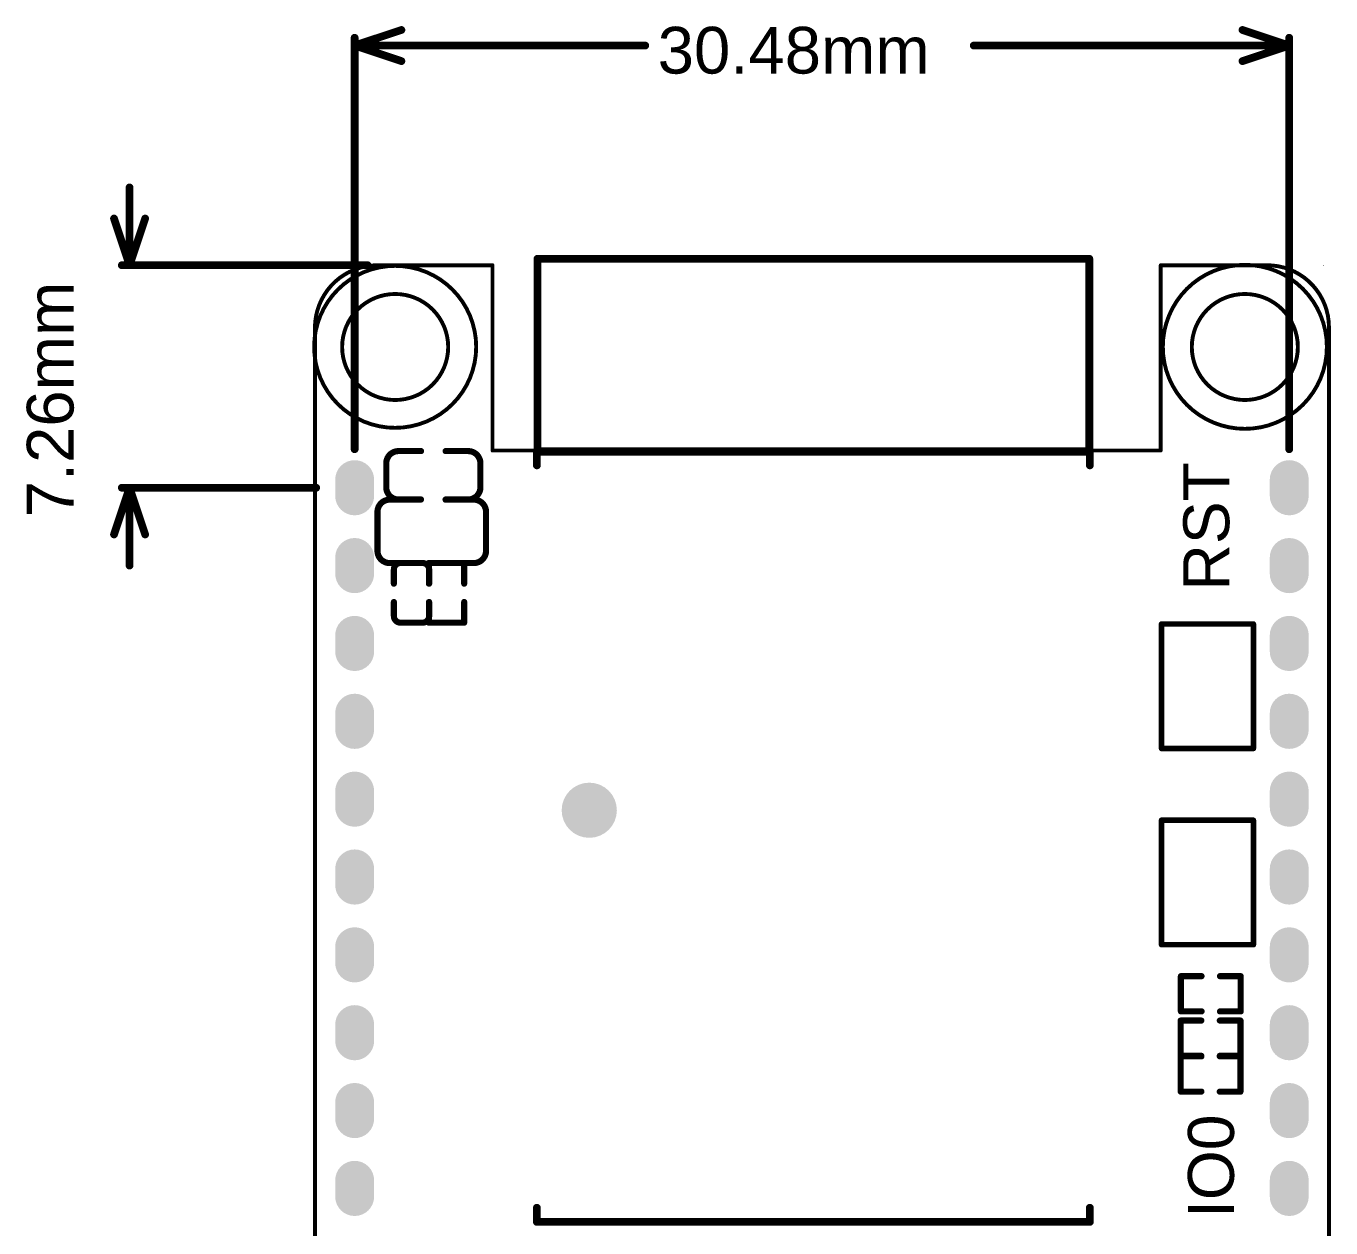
# Model space of a CAD drawing. Header units: millimetres. Extents: x 255 to 299, y 113 to 231.
# Drawn here: x 255.45 to 298.01, y 192.23 to 231.44 of the extents above; entities that cross this region are included whole.
import ezdxf

# ---------------------------------------------------------------- set-up
doc = ezdxf.new("R2010")
doc.units = ezdxf.units.MM
for name, color, linetype in [('KeepOutLayer', 6, 'Continuous'), ('MultiLayer', 9, 'Continuous'), ('PadHoleLayer', 156, 'Continuous'), ('TopOverlay', 2, 'Continuous')]:
    doc.layers.add(name, color=color, linetype=linetype)
doc.styles.add('Arial', font='arial.ttf', dxfattribs={"height": 0.2})

# ---------------------------------------------------------------- blocks, each defined once
blk = doc.blocks.new('16PIN_2_54_7')
at = {"layer": 'MultiLayer'}
h = blk.add_hatch(color=9, dxfattribs=at)
edge = h.paths.add_edge_path()
edge.add_arc((0.265, 0), 0.635, 270, 450)
edge.add_line((0.265, 0.635), (-0.265, 0.635))
edge.add_arc((-0.265, 0), 0.635, 90, 270)
edge.add_line((-0.265, -0.635), (0.265, -0.635))
h = blk.add_hatch(color=9, dxfattribs=at)
edge = h.paths.add_edge_path()
edge.add_arc((2.805, 0), 0.635, 270, 450)
edge.add_line((2.805, 0.635), (2.275, 0.635))
edge.add_arc((2.275, 0), 0.635, 90, 270)
edge.add_line((2.275, -0.635), (2.805, -0.635))
h = blk.add_hatch(color=9, dxfattribs=at)
edge = h.paths.add_edge_path()
edge.add_arc((5.345, 0), 0.635, 270, 450)
edge.add_line((5.345, 0.635), (4.815, 0.635))
edge.add_arc((4.815, 0), 0.635, 90, 270)
edge.add_line((4.815, -0.635), (5.345, -0.635))
h = blk.add_hatch(color=9, dxfattribs=at)
edge = h.paths.add_edge_path()
edge.add_arc((7.885, 0), 0.635, 270, 450)
edge.add_line((7.885, 0.635), (7.355, 0.635))
edge.add_arc((7.355, 0), 0.635, 90, 270)
edge.add_line((7.355, -0.635), (7.885, -0.635))
h = blk.add_hatch(color=9, dxfattribs=at)
edge = h.paths.add_edge_path()
edge.add_arc((10.425, 0), 0.635, 270, 450)
edge.add_line((10.425, 0.635), (9.895, 0.635))
edge.add_arc((9.895, 0), 0.635, 90, 270)
edge.add_line((9.895, -0.635), (10.425, -0.635))
h = blk.add_hatch(color=9, dxfattribs=at)
edge = h.paths.add_edge_path()
edge.add_arc((12.965, 0), 0.635, 270, 450)
edge.add_line((12.965, 0.635), (12.435, 0.635))
edge.add_arc((12.435, 0), 0.635, 90, 270)
edge.add_line((12.435, -0.635), (12.965, -0.635))
h = blk.add_hatch(color=9, dxfattribs=at)
edge = h.paths.add_edge_path()
edge.add_arc((15.505, 0), 0.635, 270, 450)
edge.add_line((15.505, 0.635), (14.975, 0.635))
edge.add_arc((14.975, 0), 0.635, 90, 270)
edge.add_line((14.975, -0.635), (15.505, -0.635))
h = blk.add_hatch(color=9, dxfattribs=at)
edge = h.paths.add_edge_path()
edge.add_arc((18.045, 0), 0.635, 270, 450)
edge.add_line((18.045, 0.635), (17.515, 0.635))
edge.add_arc((17.515, 0), 0.635, 90, 270)
edge.add_line((17.515, -0.635), (18.045, -0.635))
h = blk.add_hatch(color=9, dxfattribs=at)
edge = h.paths.add_edge_path()
edge.add_arc((20.585, 0), 0.635, 270, 450)
edge.add_line((20.585, 0.635), (20.055, 0.635))
edge.add_arc((20.055, 0), 0.635, 90, 270)
edge.add_line((20.055, -0.635), (20.585, -0.635))
h = blk.add_hatch(color=9, dxfattribs=at)
edge = h.paths.add_edge_path()
edge.add_arc((23.125, 0), 0.635, 270, 450)
edge.add_line((23.125, 0.635), (22.595, 0.635))
edge.add_arc((22.595, 0), 0.635, 90, 270)
edge.add_line((22.595, -0.635), (23.125, -0.635))
h = blk.add_hatch(color=9, dxfattribs=at)
edge = h.paths.add_edge_path()
edge.add_arc((25.665, 0), 0.635, 270, 450)
edge.add_line((25.665, 0.635), (25.135, 0.635))
edge.add_arc((25.135, 0), 0.635, 90, 270)
edge.add_line((25.135, -0.635), (25.665, -0.635))
h = blk.add_hatch(color=9, dxfattribs=at)
edge = h.paths.add_edge_path()
edge.add_arc((28.205, 0), 0.635, 270, 450)
edge.add_line((28.205, 0.635), (27.675, 0.635))
edge.add_arc((27.675, 0), 0.635, 90, 270)
edge.add_line((27.675, -0.635), (28.205, -0.635))
h = blk.add_hatch(color=9, dxfattribs=at)
edge = h.paths.add_edge_path()
edge.add_arc((30.745, 0), 0.635, 270, 450)
edge.add_line((30.745, 0.635), (30.215, 0.635))
edge.add_arc((30.215, 0), 0.635, 90, 270)
edge.add_line((30.215, -0.635), (30.745, -0.635))
h = blk.add_hatch(color=9, dxfattribs=at)
edge = h.paths.add_edge_path()
edge.add_arc((33.285, 0), 0.635, 270, 450)
edge.add_line((33.285, 0.635), (32.755, 0.635))
edge.add_arc((32.755, 0), 0.635, 90, 270)
edge.add_line((32.755, -0.635), (33.285, -0.635))
h = blk.add_hatch(color=9, dxfattribs=at)
edge = h.paths.add_edge_path()
edge.add_arc((35.825, 0), 0.635, 270, 450)
edge.add_line((35.825, 0.635), (35.295, 0.635))
edge.add_arc((35.295, 0), 0.635, 90, 270)
edge.add_line((35.295, -0.635), (35.825, -0.635))
h = blk.add_hatch(color=9, dxfattribs=at)
edge = h.paths.add_edge_path()
edge.add_arc((38.365, 0), 0.635, 270, 450)
edge.add_line((38.365, 0.635), (37.835, 0.635))
edge.add_arc((37.835, 0), 0.635, 90, 270)
edge.add_line((37.835, -0.635), (38.365, -0.635))
at = {"layer": 'PadHoleLayer'}
h = blk.add_hatch(color=156, dxfattribs=at)
edge = h.paths.add_edge_path()
edge.add_arc((0, 0), 0.45, 0, 360)
h = blk.add_hatch(color=156, dxfattribs=at)
edge = h.paths.add_edge_path()
edge.add_arc((2.54, 0), 0.45, 0, 360)
h = blk.add_hatch(color=156, dxfattribs=at)
edge = h.paths.add_edge_path()
edge.add_arc((5.08, 0), 0.45, 0, 360)
h = blk.add_hatch(color=156, dxfattribs=at)
edge = h.paths.add_edge_path()
edge.add_arc((7.62, 0), 0.45, 0, 360)
h = blk.add_hatch(color=156, dxfattribs=at)
edge = h.paths.add_edge_path()
edge.add_arc((10.16, 0), 0.45, 0, 360)
h = blk.add_hatch(color=156, dxfattribs=at)
edge = h.paths.add_edge_path()
edge.add_arc((12.7, 0), 0.45, 0, 360)
h = blk.add_hatch(color=156, dxfattribs=at)
edge = h.paths.add_edge_path()
edge.add_arc((15.24, 0), 0.45, 0, 360)
h = blk.add_hatch(color=156, dxfattribs=at)
edge = h.paths.add_edge_path()
edge.add_arc((17.78, 0), 0.45, 0, 360)
h = blk.add_hatch(color=156, dxfattribs=at)
edge = h.paths.add_edge_path()
edge.add_arc((20.32, 0), 0.45, 0, 360)
h = blk.add_hatch(color=156, dxfattribs=at)
edge = h.paths.add_edge_path()
edge.add_arc((22.86, 0), 0.45, 0, 360)
h = blk.add_hatch(color=156, dxfattribs=at)
edge = h.paths.add_edge_path()
edge.add_arc((25.4, 0), 0.45, 0, 360)
h = blk.add_hatch(color=156, dxfattribs=at)
edge = h.paths.add_edge_path()
edge.add_arc((27.94, 0), 0.45, 0, 360)
h = blk.add_hatch(color=156, dxfattribs=at)
edge = h.paths.add_edge_path()
edge.add_arc((30.48, 0), 0.45, 0, 360)
h = blk.add_hatch(color=156, dxfattribs=at)
edge = h.paths.add_edge_path()
edge.add_arc((33.02, 0), 0.45, 0, 360)
h = blk.add_hatch(color=156, dxfattribs=at)
edge = h.paths.add_edge_path()
edge.add_arc((35.56, 0), 0.45, 0, 360)
h = blk.add_hatch(color=156, dxfattribs=at)
edge = h.paths.add_edge_path()
edge.add_arc((38.1, 0), 0.45, 0, 360)
blk = doc.blocks.new('16PIN_2_54_8')
at = {"layer": 'MultiLayer'}
h = blk.add_hatch(color=9, dxfattribs=at)
edge = h.paths.add_edge_path()
edge.add_arc((0.265, 0), 0.635, 270, 450)
edge.add_line((0.265, 0.635), (-0.265, 0.635))
edge.add_arc((-0.265, 0), 0.635, 90, 270)
edge.add_line((-0.265, -0.635), (0.265, -0.635))
h = blk.add_hatch(color=9, dxfattribs=at)
edge = h.paths.add_edge_path()
edge.add_arc((2.805, 0), 0.635, 270, 450)
edge.add_line((2.805, 0.635), (2.275, 0.635))
edge.add_arc((2.275, 0), 0.635, 90, 270)
edge.add_line((2.275, -0.635), (2.805, -0.635))
h = blk.add_hatch(color=9, dxfattribs=at)
edge = h.paths.add_edge_path()
edge.add_arc((5.345, 0), 0.635, 270, 450)
edge.add_line((5.345, 0.635), (4.815, 0.635))
edge.add_arc((4.815, 0), 0.635, 90, 270)
edge.add_line((4.815, -0.635), (5.345, -0.635))
h = blk.add_hatch(color=9, dxfattribs=at)
edge = h.paths.add_edge_path()
edge.add_arc((7.885, 0), 0.635, 270, 450)
edge.add_line((7.885, 0.635), (7.355, 0.635))
edge.add_arc((7.355, 0), 0.635, 90, 270)
edge.add_line((7.355, -0.635), (7.885, -0.635))
h = blk.add_hatch(color=9, dxfattribs=at)
edge = h.paths.add_edge_path()
edge.add_arc((10.425, 0), 0.635, 270, 450)
edge.add_line((10.425, 0.635), (9.895, 0.635))
edge.add_arc((9.895, 0), 0.635, 90, 270)
edge.add_line((9.895, -0.635), (10.425, -0.635))
h = blk.add_hatch(color=9, dxfattribs=at)
edge = h.paths.add_edge_path()
edge.add_arc((12.965, 0), 0.635, 270, 450)
edge.add_line((12.965, 0.635), (12.435, 0.635))
edge.add_arc((12.435, 0), 0.635, 90, 270)
edge.add_line((12.435, -0.635), (12.965, -0.635))
h = blk.add_hatch(color=9, dxfattribs=at)
edge = h.paths.add_edge_path()
edge.add_arc((15.505, 0), 0.635, 270, 450)
edge.add_line((15.505, 0.635), (14.975, 0.635))
edge.add_arc((14.975, 0), 0.635, 90, 270)
edge.add_line((14.975, -0.635), (15.505, -0.635))
h = blk.add_hatch(color=9, dxfattribs=at)
edge = h.paths.add_edge_path()
edge.add_arc((18.045, 0), 0.635, 270, 450)
edge.add_line((18.045, 0.635), (17.515, 0.635))
edge.add_arc((17.515, 0), 0.635, 90, 270)
edge.add_line((17.515, -0.635), (18.045, -0.635))
h = blk.add_hatch(color=9, dxfattribs=at)
edge = h.paths.add_edge_path()
edge.add_arc((20.585, 0), 0.635, 270, 450)
edge.add_line((20.585, 0.635), (20.055, 0.635))
edge.add_arc((20.055, 0), 0.635, 90, 270)
edge.add_line((20.055, -0.635), (20.585, -0.635))
h = blk.add_hatch(color=9, dxfattribs=at)
edge = h.paths.add_edge_path()
edge.add_arc((23.125, 0), 0.635, 270, 450)
edge.add_line((23.125, 0.635), (22.595, 0.635))
edge.add_arc((22.595, 0), 0.635, 90, 270)
edge.add_line((22.595, -0.635), (23.125, -0.635))
h = blk.add_hatch(color=9, dxfattribs=at)
edge = h.paths.add_edge_path()
edge.add_arc((25.665, 0), 0.635, 270, 450)
edge.add_line((25.665, 0.635), (25.135, 0.635))
edge.add_arc((25.135, 0), 0.635, 90, 270)
edge.add_line((25.135, -0.635), (25.665, -0.635))
h = blk.add_hatch(color=9, dxfattribs=at)
edge = h.paths.add_edge_path()
edge.add_arc((28.205, 0), 0.635, 270, 450)
edge.add_line((28.205, 0.635), (27.675, 0.635))
edge.add_arc((27.675, 0), 0.635, 90, 270)
edge.add_line((27.675, -0.635), (28.205, -0.635))
h = blk.add_hatch(color=9, dxfattribs=at)
edge = h.paths.add_edge_path()
edge.add_arc((30.745, 0), 0.635, 270, 450)
edge.add_line((30.745, 0.635), (30.215, 0.635))
edge.add_arc((30.215, 0), 0.635, 90, 270)
edge.add_line((30.215, -0.635), (30.745, -0.635))
h = blk.add_hatch(color=9, dxfattribs=at)
edge = h.paths.add_edge_path()
edge.add_arc((33.285, 0), 0.635, 270, 450)
edge.add_line((33.285, 0.635), (32.755, 0.635))
edge.add_arc((32.755, 0), 0.635, 90, 270)
edge.add_line((32.755, -0.635), (33.285, -0.635))
h = blk.add_hatch(color=9, dxfattribs=at)
edge = h.paths.add_edge_path()
edge.add_arc((35.825, 0), 0.635, 270, 450)
edge.add_line((35.825, 0.635), (35.295, 0.635))
edge.add_arc((35.295, 0), 0.635, 90, 270)
edge.add_line((35.295, -0.635), (35.825, -0.635))
h = blk.add_hatch(color=9, dxfattribs=at)
edge = h.paths.add_edge_path()
edge.add_arc((38.365, 0), 0.635, 270, 450)
edge.add_line((38.365, 0.635), (37.835, 0.635))
edge.add_arc((37.835, 0), 0.635, 90, 270)
edge.add_line((37.835, -0.635), (38.365, -0.635))
at = {"layer": 'PadHoleLayer'}
h = blk.add_hatch(color=156, dxfattribs=at)
edge = h.paths.add_edge_path()
edge.add_arc((0, 0), 0.45, 0, 360)
h = blk.add_hatch(color=156, dxfattribs=at)
edge = h.paths.add_edge_path()
edge.add_arc((2.54, 0), 0.45, 0, 360)
h = blk.add_hatch(color=156, dxfattribs=at)
edge = h.paths.add_edge_path()
edge.add_arc((5.08, 0), 0.45, 0, 360)
h = blk.add_hatch(color=156, dxfattribs=at)
edge = h.paths.add_edge_path()
edge.add_arc((7.62, 0), 0.45, 0, 360)
h = blk.add_hatch(color=156, dxfattribs=at)
edge = h.paths.add_edge_path()
edge.add_arc((10.16, 0), 0.45, 0, 360)
h = blk.add_hatch(color=156, dxfattribs=at)
edge = h.paths.add_edge_path()
edge.add_arc((12.7, 0), 0.45, 0, 360)
h = blk.add_hatch(color=156, dxfattribs=at)
edge = h.paths.add_edge_path()
edge.add_arc((15.24, 0), 0.45, 0, 360)
h = blk.add_hatch(color=156, dxfattribs=at)
edge = h.paths.add_edge_path()
edge.add_arc((17.78, 0), 0.45, 0, 360)
h = blk.add_hatch(color=156, dxfattribs=at)
edge = h.paths.add_edge_path()
edge.add_arc((20.32, 0), 0.45, 0, 360)
h = blk.add_hatch(color=156, dxfattribs=at)
edge = h.paths.add_edge_path()
edge.add_arc((22.86, 0), 0.45, 0, 360)
h = blk.add_hatch(color=156, dxfattribs=at)
edge = h.paths.add_edge_path()
edge.add_arc((25.4, 0), 0.45, 0, 360)
h = blk.add_hatch(color=156, dxfattribs=at)
edge = h.paths.add_edge_path()
edge.add_arc((27.94, 0), 0.45, 0, 360)
h = blk.add_hatch(color=156, dxfattribs=at)
edge = h.paths.add_edge_path()
edge.add_arc((30.48, 0), 0.45, 0, 360)
h = blk.add_hatch(color=156, dxfattribs=at)
edge = h.paths.add_edge_path()
edge.add_arc((33.02, 0), 0.45, 0, 360)
h = blk.add_hatch(color=156, dxfattribs=at)
edge = h.paths.add_edge_path()
edge.add_arc((35.56, 0), 0.45, 0, 360)
h = blk.add_hatch(color=156, dxfattribs=at)
edge = h.paths.add_edge_path()
edge.add_arc((38.1, 0), 0.45, 0, 360)
blk = doc.blocks.new('LC_0805_C_47')
at = {"layer": 'TopOverlay', "const_width": 0.2}
for points in [[(-1.77, 0.635, -0.414214), (-1.37, 1.035)], [(1.37, 1.035, -0.414213), (1.77, 0.635)], [(-1.37, -1.035, -0.414213), (-1.77, -0.635)], [(1.77, -0.635, -0.414214), (1.37, -1.035)]]:
    blk.add_lwpolyline(points, format="xyb", dxfattribs=at)
for points in [[(-1.37, 1.035), (-0.45, 1.035)], [(0.45, 1.035), (1.37, 1.035)], [(-1.77, -0.635), (-1.77, 0.635)], [(1.77, -0.635), (1.77, 0.635)], [(-1.37, -1.035), (-0.45, -1.035)], [(0.45, -1.035), (1.37, -1.035)]]:
    blk.add_lwpolyline(points, dxfattribs=at)
at = {"layer": 'TopOverlay', "const_width": 0.1}
for points in [[(-1.42, 1.035, 1), (-1.32, 1.035, 1)], [(-1.42, 1.035, 1), (-1.32, 1.035, 1)], [(-0.5, 1.035, 1), (-0.4, 1.035, 1)], [(0.4, 1.035, 1), (0.5, 1.035, 1)], [(1.32, 1.035, 1), (1.42, 1.035, 1)], [(1.32, 1.035, 1), (1.42, 1.035, 1)], [(-1.82, 0.635, 1), (-1.72, 0.635, 1)], [(-1.82, 0.635, 1), (-1.72, 0.635, 1)], [(1.72, 0.635, 1), (1.82, 0.635, 1)], [(1.72, 0.635, 1), (1.82, 0.635, 1)], [(-1.82, -0.635, 1), (-1.72, -0.635, 1)], [(-1.82, -0.635, 1), (-1.72, -0.635, 1)], [(1.72, -0.635, 1), (1.82, -0.635, 1)], [(1.72, -0.635, 1), (1.82, -0.635, 1)], [(-1.42, -1.035, 1), (-1.32, -1.035, 1)], [(-1.42, -1.035, 1), (-1.32, -1.035, 1)], [(-0.5, -1.035, 1), (-0.4, -1.035, 1)], [(0.4, -1.035, 1), (0.5, -1.035, 1)], [(1.32, -1.035, 1), (1.42, -1.035, 1)], [(1.32, -1.035, 1), (1.42, -1.035, 1)]]:
    blk.add_lwpolyline(points, format="xyb", close=True, dxfattribs=at)
blk = doc.blocks.new('LC_0603_C_48')
at = {"layer": 'TopOverlay', "const_width": 0.2}
for points in [[(-1.535, 0.39, -0.414214), (-1.135, 0.79)], [(1.135, 0.79, -0.414213), (1.535, 0.39)], [(-1.135, -0.79, -0.414214), (-1.535, -0.39)], [(1.535, -0.39, -0.414213), (1.135, -0.79)]]:
    blk.add_lwpolyline(points, format="xyb", dxfattribs=at)
for points in [[(-1.135, 0.79), (-0.4, 0.79)], [(0.4, 0.79), (1.135, 0.79)], [(-1.535, -0.39), (-1.535, 0.39)], [(1.535, -0.39), (1.535, 0.39)], [(-1.135, -0.79), (-0.4, -0.79)], [(0.4, -0.79), (1.135, -0.79)]]:
    blk.add_lwpolyline(points, dxfattribs=at)
at = {"layer": 'TopOverlay', "const_width": 0.1}
for points in [[(-1.185, 0.79, 1), (-1.085, 0.79, 1)], [(-1.185, 0.79, 1), (-1.085, 0.79, 1)], [(-0.45, 0.79, 1), (-0.35, 0.79, 1)], [(0.35, 0.79, 1), (0.45, 0.79, 1)], [(1.085, 0.79, 1), (1.185, 0.79, 1)], [(1.085, 0.79, 1), (1.185, 0.79, 1)], [(-1.585, 0.39, 1), (-1.485, 0.39, 1)], [(-1.585, 0.39, 1), (-1.485, 0.39, 1)], [(1.485, 0.39, 1), (1.585, 0.39, 1)], [(1.485, 0.39, 1), (1.585, 0.39, 1)], [(-1.585, -0.39, 1), (-1.485, -0.39, 1)], [(-1.585, -0.39, 1), (-1.485, -0.39, 1)], [(1.485, -0.39, 1), (1.585, -0.39, 1)], [(1.485, -0.39, 1), (1.585, -0.39, 1)], [(-1.185, -0.79, 1), (-1.085, -0.79, 1)], [(-1.185, -0.79, 1), (-1.085, -0.79, 1)], [(-0.45, -0.79, 1), (-0.35, -0.79, 1)], [(0.35, -0.79, 1), (0.45, -0.79, 1)], [(1.085, -0.79, 1), (1.185, -0.79, 1)], [(1.085, -0.79, 1), (1.185, -0.79, 1)]]:
    blk.add_lwpolyline(points, format="xyb", close=True, dxfattribs=at)
blk = doc.blocks.new('LC_0402_C_49')
at = {"layer": 'TopOverlay', "const_width": 0.2}
for points in [[(-0.975, 0.355, -0.414214), (-0.755, 0.575)], [(0.755, 0.575, -0.414214), (0.975, 0.355)], [(-0.755, -0.575, -0.414214), (-0.975, -0.355)], [(0.975, -0.355, -0.414214), (0.755, -0.575)]]:
    blk.add_lwpolyline(points, format="xyb", dxfattribs=at)
for points in [[(-0.975, -0.355), (-0.975, 0.355)], [(-0.3, 0.575), (-0.75, 0.575)], [(0.75, 0.575), (0.3, 0.575)], [(0.975, -0.355), (0.975, 0.355)], [(-0.3, -0.575), (-0.75, -0.575)], [(0.75, -0.575), (0.3, -0.575)]]:
    blk.add_lwpolyline(points, dxfattribs=at)
at = {"layer": 'TopOverlay', "const_width": 0.1}
for points in [[(-1.025, 0.355, 1), (-0.925, 0.355, 1)], [(-1.025, 0.355, 1), (-0.925, 0.355, 1)], [(-0.805, 0.575, 1), (-0.705, 0.575, 1)], [(-0.8, 0.575, 1), (-0.7, 0.575, 1)], [(-0.35, 0.575, 1), (-0.25, 0.575, 1)], [(0.25, 0.575, 1), (0.35, 0.575, 1)], [(0.7, 0.575, 1), (0.8, 0.575, 1)], [(0.705, 0.575, 1), (0.805, 0.575, 1)], [(0.925, 0.355, 1), (1.025, 0.355, 1)], [(0.925, 0.355, 1), (1.025, 0.355, 1)], [(-1.025, -0.355, 1), (-0.925, -0.355, 1)], [(-1.025, -0.355, 1), (-0.925, -0.355, 1)], [(0.925, -0.355, 1), (1.025, -0.355, 1)], [(0.925, -0.355, 1), (1.025, -0.355, 1)], [(-0.805, -0.575, 1), (-0.705, -0.575, 1)], [(-0.8, -0.575, 1), (-0.7, -0.575, 1)], [(-0.35, -0.575, 1), (-0.25, -0.575, 1)], [(0.25, -0.575, 1), (0.35, -0.575, 1)], [(0.7, -0.575, 1), (0.8, -0.575, 1)], [(0.705, -0.575, 1), (0.805, -0.575, 1)]]:
    blk.add_lwpolyline(points, format="xyb", close=True, dxfattribs=at)
blk = doc.blocks.new('18650_BATTERY_B_116')
at = {"layer": 'MultiLayer'}
h = blk.add_hatch(color=9, dxfattribs=at)
edge = h.paths.add_edge_path()
edge.add_arc((-2.8, -2.8), 0.9, 0, 360)
at = {"layer": 'PadHoleLayer'}
h = blk.add_hatch(color=156, dxfattribs=at)
edge = h.paths.add_edge_path()
edge.add_arc((-2.8, -2.8), 0.9, 0, 360)
blk = doc.blocks.new('LC_0402_R_127')
at = {"layer": 'TopOverlay', "const_width": 0.2}
for points in [[(-0.975, -0.575), (-0.975, 0.575)], [(-0.975, 0.575), (-0.3, 0.575)], [(0.3, 0.575), (0.975, 0.575)], [(0.975, -0.575), (0.975, 0.575)], [(-0.975, -0.575), (-0.3, -0.575)], [(0.3, -0.575), (0.975, -0.575)]]:
    blk.add_lwpolyline(points, dxfattribs=at)
at = {"layer": 'TopOverlay', "const_width": 0.1}
for points in [[(-1.025, 0.575, 1), (-0.925, 0.575, 1)], [(-1.025, 0.575, 1), (-0.925, 0.575, 1)], [(-0.35, 0.575, 1), (-0.25, 0.575, 1)], [(0.25, 0.575, 1), (0.35, 0.575, 1)], [(0.925, 0.575, 1), (1.025, 0.575, 1)], [(0.925, 0.575, 1), (1.025, 0.575, 1)], [(-1.025, -0.575, 1), (-0.925, -0.575, 1)], [(-1.025, -0.575, 1), (-0.925, -0.575, 1)], [(-0.35, -0.575, 1), (-0.25, -0.575, 1)], [(0.25, -0.575, 1), (0.35, -0.575, 1)], [(0.925, -0.575, 1), (1.025, -0.575, 1)], [(0.925, -0.575, 1), (1.025, -0.575, 1)]]:
    blk.add_lwpolyline(points, format="xyb", close=True, dxfattribs=at)
blk = doc.blocks.new('LC_0402_R_129')
at = {"layer": 'TopOverlay', "const_width": 0.2}
for points in [[(-0.975, -0.575), (-0.975, 0.575)], [(-0.975, 0.575), (-0.3, 0.575)], [(0.3, 0.575), (0.975, 0.575)], [(0.975, -0.575), (0.975, 0.575)], [(-0.975, -0.575), (-0.3, -0.575)], [(0.3, -0.575), (0.975, -0.575)]]:
    blk.add_lwpolyline(points, dxfattribs=at)
at = {"layer": 'TopOverlay', "const_width": 0.1}
for points in [[(-1.025, 0.575, 1), (-0.925, 0.575, 1)], [(-1.025, 0.575, 1), (-0.925, 0.575, 1)], [(-0.35, 0.575, 1), (-0.25, 0.575, 1)], [(0.25, 0.575, 1), (0.35, 0.575, 1)], [(0.925, 0.575, 1), (1.025, 0.575, 1)], [(0.925, 0.575, 1), (1.025, 0.575, 1)], [(-1.025, -0.575, 1), (-0.925, -0.575, 1)], [(-1.025, -0.575, 1), (-0.925, -0.575, 1)], [(-0.35, -0.575, 1), (-0.25, -0.575, 1)], [(0.25, -0.575, 1), (0.35, -0.575, 1)], [(0.925, -0.575, 1), (1.025, -0.575, 1)], [(0.925, -0.575, 1), (1.025, -0.575, 1)]]:
    blk.add_lwpolyline(points, format="xyb", close=True, dxfattribs=at)
blk = doc.blocks.new('LC_0402_R_130')
at = {"layer": 'TopOverlay', "const_width": 0.2}
for points in [[(-0.975, -0.575), (-0.975, 0.575)], [(-0.975, 0.575), (-0.3, 0.575)], [(0.3, 0.575), (0.975, 0.575)], [(0.975, -0.575), (0.975, 0.575)], [(-0.975, -0.575), (-0.3, -0.575)], [(0.3, -0.575), (0.975, -0.575)]]:
    blk.add_lwpolyline(points, dxfattribs=at)
at = {"layer": 'TopOverlay', "const_width": 0.1}
for points in [[(-1.025, 0.575, 1), (-0.925, 0.575, 1)], [(-1.025, 0.575, 1), (-0.925, 0.575, 1)], [(-0.35, 0.575, 1), (-0.25, 0.575, 1)], [(0.25, 0.575, 1), (0.35, 0.575, 1)], [(0.925, 0.575, 1), (1.025, 0.575, 1)], [(0.925, 0.575, 1), (1.025, 0.575, 1)], [(-1.025, -0.575, 1), (-0.925, -0.575, 1)], [(-1.025, -0.575, 1), (-0.925, -0.575, 1)], [(-0.35, -0.575, 1), (-0.25, -0.575, 1)], [(0.25, -0.575, 1), (0.35, -0.575, 1)], [(0.925, -0.575, 1), (1.025, -0.575, 1)], [(0.925, -0.575, 1), (1.025, -0.575, 1)]]:
    blk.add_lwpolyline(points, format="xyb", close=True, dxfattribs=at)
blk = doc.blocks.new('LC_0402_R_131')
at = {"layer": 'TopOverlay', "const_width": 0.2}
for points in [[(-0.975, 0.575), (-0.975, -0.575)], [(-0.975, 0.575), (-0.3, 0.575)], [(0.3, 0.575), (0.975, 0.575)], [(0.975, 0.575), (0.975, -0.575)], [(-0.975, -0.575), (-0.3, -0.575)], [(0.3, -0.575), (0.975, -0.575)]]:
    blk.add_lwpolyline(points, dxfattribs=at)
at = {"layer": 'TopOverlay', "const_width": 0.1}
for points in [[(-1.025, 0.575, 1), (-0.925, 0.575, 1)], [(-1.025, 0.575, 1), (-0.925, 0.575, 1)], [(-0.35, 0.575, 1), (-0.25, 0.575, 1)], [(0.25, 0.575, 1), (0.35, 0.575, 1)], [(0.925, 0.575, 1), (1.025, 0.575, 1)], [(0.925, 0.575, 1), (1.025, 0.575, 1)], [(-1.025, -0.575, 1), (-0.925, -0.575, 1)], [(-1.025, -0.575, 1), (-0.925, -0.575, 1)], [(-0.35, -0.575, 1), (-0.25, -0.575, 1)], [(0.25, -0.575, 1), (0.35, -0.575, 1)], [(0.925, -0.575, 1), (1.025, -0.575, 1)], [(0.925, -0.575, 1), (1.025, -0.575, 1)]]:
    blk.add_lwpolyline(points, format="xyb", close=True, dxfattribs=at)
blk = doc.blocks.new('WIFIM_SMD_39P_199')
at = {"layer": 'TopOverlay', "const_width": 0.254}
for points in [[(-9, 12.55), (-9, 18.85)], [(-9, 18.85), (9, 18.85)], [(9, 12.55), (9, 18.85)], [(-9.017, 12.111), (-9.017, 12.573)], [(-9.017, 12.573), (9.017, 12.573)], [(-9, 12.55), (9, 12.55)], [(9.017, 12.111), (9.017, 12.573)], [(-9.017, -12.573), (-9.017, -12.111)], [(9.017, -12.573), (9.017, -12.111)], [(-9.017, -12.573), (9.017, -12.573)]]:
    blk.add_lwpolyline(points, dxfattribs=at)
at = {"layer": 'TopOverlay', "const_width": 0.127}
for points in [[(-9.063, 18.85, 1), (-8.936, 18.85, 1)], [(-9.063, 18.85, 1), (-8.936, 18.85, 1)], [(8.936, 18.85, 1), (9.063, 18.85, 1)], [(8.936, 18.85, 1), (9.063, 18.85, 1)], [(-9.081, 12.573, 1), (-8.953, 12.573, 1)], [(-9.081, 12.573, 1), (-8.953, 12.573, 1)], [(-9.063, 12.55, 1), (-8.936, 12.55, 1)], [(-9.063, 12.55, 1), (-8.936, 12.55, 1)], [(8.936, 12.55, 1), (9.063, 12.55, 1)], [(8.936, 12.55, 1), (9.063, 12.55, 1)], [(8.953, 12.573, 1), (9.081, 12.573, 1)], [(8.953, 12.573, 1), (9.081, 12.573, 1)], [(-9.081, 12.111, 1), (-8.953, 12.111, 1)], [(8.953, 12.111, 1), (9.081, 12.111, 1)], [(-9.081, -12.111, 1), (-8.953, -12.111, 1)], [(8.953, -12.111, 1), (9.081, -12.111, 1)], [(-9.081, -12.573, 1), (-8.953, -12.573, 1)], [(-9.081, -12.573, 1), (-8.953, -12.573, 1)], [(8.953, -12.573, 1), (9.081, -12.573, 1)], [(8.953, -12.573, 1), (9.081, -12.573, 1)]]:
    blk.add_lwpolyline(points, format="xyb", close=True, dxfattribs=at)
blk = doc.blocks.new('TS_018TS_018_202')
at = {"layer": 'TopOverlay', "const_width": 0.178}
for points in [[(4.064, 1.5), (0, 1.5)], [(0, -1.5), (0, 1.5)], [(4.064, -1.5), (4.064, 1.5)], [(4.064, -1.5), (0, -1.5)]]:
    blk.add_lwpolyline(points, dxfattribs=at)
at = {"layer": 'TopOverlay', "const_width": 0.0889}
for points in [[(-0.044, 1.5, 1), (0.044, 1.5, 1)], [(-0.044, 1.5, 1), (0.044, 1.5, 1)], [(4.02, 1.5, 1), (4.108, 1.5, 1)], [(4.02, 1.5, 1), (4.108, 1.5, 1)], [(-0.044, -1.5, 1), (0.044, -1.5, 1)], [(-0.044, -1.5, 1), (0.044, -1.5, 1)], [(4.02, -1.5, 1), (4.108, -1.5, 1)], [(4.02, -1.5, 1), (4.108, -1.5, 1)]]:
    blk.add_lwpolyline(points, format="xyb", close=True, dxfattribs=at)
blk = doc.blocks.new('TS_018TS_018_203')
at = {"layer": 'TopOverlay', "const_width": 0.178}
for points in [[(0, 1.5), (4.064, 1.5)], [(0, 1.5), (0, -1.5)], [(4.064, 1.5), (4.064, -1.5)], [(0, -1.5), (4.064, -1.5)]]:
    blk.add_lwpolyline(points, dxfattribs=at)
at = {"layer": 'TopOverlay', "const_width": 0.0889}
for points in [[(-0.044, 1.5, 1), (0.044, 1.5, 1)], [(-0.044, 1.5, 1), (0.044, 1.5, 1)], [(4.02, 1.5, 1), (4.108, 1.5, 1)], [(4.02, 1.5, 1), (4.108, 1.5, 1)], [(-0.044, -1.5, 1), (0.044, -1.5, 1)], [(-0.044, -1.5, 1), (0.044, -1.5, 1)], [(4.02, -1.5, 1), (4.108, -1.5, 1)], [(4.02, -1.5, 1), (4.108, -1.5, 1)]]:
    blk.add_lwpolyline(points, format="xyb", close=True, dxfattribs=at)

msp = doc.modelspace()

# ---------------------------------------------------------------- linework, layer by layer
at = {"layer": 'KeepOutLayer', "const_width": 0.127}
for points in [[(264.871, 221.605, -0.414214), (266.909, 223.642)], [(295.924, 223.642, -0.414214), (297.942, 221.624)]]:
    msp.add_lwpolyline(points, format="xyb", dxfattribs=at)
for points in [[(266.909, 223.642), (270.662, 223.642)], [(270.662, 217.597), (270.662, 223.642)], [(292.456, 217.597), (292.456, 223.642)], [(292.456, 223.642), (295.924, 223.642)], [(264.871, 115.134), (264.871, 221.605)], [(297.942, 115.108), (297.942, 221.599)], [(270.662, 217.597), (292.456, 217.597)]]:
    msp.add_lwpolyline(points, dxfattribs=at)
at = {"layer": 'KeepOutLayer'}
for points, const_width in [([(266.877, 223.642, 1), (266.941, 223.642, 1)], 0.0635), ([(266.877, 223.642, 1), (266.941, 223.642, 1)], 0.0635), ([(270.631, 223.642, 1), (270.694, 223.642, 1)], 0.0635), ([(270.631, 223.642, 1), (270.694, 223.642, 1)], 0.0635), ([(292.424, 223.642, 1), (292.487, 223.642, 1)], 0.0635), ([(292.424, 223.642, 1), (292.487, 223.642, 1)], 0.0635), ([(295.892, 223.642, 1), (295.955, 223.642, 1)], 0.0635), ([(295.892, 223.642, 1), (295.955, 223.642, 1)], 0.0635), ([(269.217, 220.975, 1), (265.758, 220.975, 1)], 0.127), ([(296.928, 220.975, 1), (293.469, 220.975, 1)], 0.127), ([(264.839, 221.605, 1), (264.903, 221.605, 1)], 0.0635), ([(264.839, 221.605, 1), (264.903, 221.605, 1)], 0.0635), ([(297.91, 221.624, 1), (297.974, 221.624, 1)], 0.0635), ([(297.91, 221.599, 1), (297.974, 221.599, 1)], 0.0635), ([(265.726, 220.975, 1), (265.79, 220.975, 1)], 0.0635), ([(269.185, 220.975, 1), (269.249, 220.975, 1)], 0.0635), ([(293.437, 220.975, 1), (293.501, 220.975, 1)], 0.0635), ([(296.897, 220.975, 1), (296.96, 220.975, 1)], 0.0635), ([(270.631, 217.597, 1), (270.694, 217.597, 1)], 0.0635), ([(270.631, 217.597, 1), (270.694, 217.597, 1)], 0.0635), ([(292.424, 217.597, 1), (292.487, 217.597, 1)], 0.0635), ([(292.424, 217.597, 1), (292.487, 217.597, 1)], 0.0635)]:
    msp.add_lwpolyline(points, format="xyb", close=True, dxfattribs=dict(at, const_width=const_width))
at = {"layer": 'MultiLayer'}
for p, q in [((266.983, 222.639), (266.668, 222.508)), ((267.317, 222.705), (266.983, 222.639)), ((267.487, 222.705), (267.317, 222.705)), ((267.658, 222.705), (267.487, 222.705)), ((267.992, 222.639), (267.658, 222.705)), ((268.307, 222.508), (267.992, 222.639)), ((294.694, 222.639), (294.38, 222.508)), ((295.028, 222.705), (294.694, 222.639)), ((295.199, 222.705), (295.028, 222.705)), ((295.369, 222.705), (295.199, 222.705)), ((295.703, 222.639), (295.369, 222.705)), ((296.018, 222.508), (295.703, 222.639)), ((266.385, 222.319), (266.144, 222.078)), ((266.668, 222.508), (266.385, 222.319)), ((268.59, 222.319), (268.307, 222.508)), ((268.831, 222.078), (268.59, 222.319)), ((294.096, 222.319), (293.855, 222.078)), ((294.38, 222.508), (294.096, 222.319)), ((296.301, 222.319), (296.018, 222.508)), ((296.542, 222.078), (296.301, 222.319)), ((265.955, 221.795), (265.824, 221.48)), ((266.144, 222.078), (265.955, 221.795)), ((269.02, 221.795), (268.831, 222.078)), ((269.151, 221.48), (269.02, 221.795)), ((293.666, 221.795), (293.536, 221.48)), ((293.855, 222.078), (293.666, 221.795)), ((296.732, 221.795), (296.542, 222.078)), ((296.862, 221.48), (296.732, 221.795)), ((265.824, 221.48), (265.758, 221.146)), ((269.217, 221.146), (269.151, 221.48)), ((293.536, 221.48), (293.469, 221.146)), ((296.928, 221.146), (296.862, 221.48)), ((265.758, 221.146), (265.758, 220.975)), ((265.758, 220.975), (265.758, 220.975)), ((265.758, 220.975), (265.758, 220.805)), ((269.217, 220.975), (269.217, 221.146)), ((269.217, 220.805), (269.217, 220.975)), ((293.469, 221.146), (293.469, 220.975)), ((293.469, 220.975), (293.469, 220.975)), ((293.469, 220.975), (293.469, 220.805)), ((296.928, 220.975), (296.928, 221.146)), ((296.928, 220.805), (296.928, 220.975)), ((265.758, 220.805), (265.824, 220.471)), ((265.824, 220.471), (265.955, 220.156)), ((269.02, 220.156), (269.151, 220.471)), ((269.151, 220.471), (269.217, 220.805)), ((293.469, 220.805), (293.536, 220.471)), ((293.536, 220.471), (293.666, 220.156)), ((296.732, 220.156), (296.862, 220.471)), ((296.862, 220.471), (296.928, 220.805)), ((265.955, 220.156), (266.144, 219.873)), ((268.831, 219.873), (269.02, 220.156)), ((293.666, 220.156), (293.855, 219.873)), ((296.542, 219.873), (296.732, 220.156)), ((266.144, 219.873), (266.385, 219.632)), ((266.385, 219.632), (266.668, 219.443)), ((268.307, 219.443), (268.59, 219.632)), ((268.59, 219.632), (268.831, 219.873)), ((293.855, 219.873), (294.096, 219.632)), ((294.096, 219.632), (294.38, 219.443)), ((296.018, 219.443), (296.301, 219.632)), ((296.301, 219.632), (296.542, 219.873)), ((266.668, 219.443), (266.983, 219.312)), ((266.983, 219.312), (267.317, 219.246)), ((267.317, 219.246), (267.487, 219.246)), ((267.487, 219.246), (267.658, 219.246)), ((267.658, 219.246), (267.992, 219.312)), ((267.992, 219.312), (268.307, 219.443)), ((294.38, 219.443), (294.694, 219.312)), ((294.694, 219.312), (295.028, 219.246)), ((295.028, 219.246), (295.199, 219.246)), ((295.199, 219.246), (295.369, 219.246)), ((295.369, 219.246), (295.703, 219.312)), ((295.703, 219.312), (296.018, 219.443))]:
    msp.add_line(p, q, dxfattribs=at)
at = {"layer": 'MultiLayer', "const_width": 0.0254}
msp.add_lwpolyline([(297.764, 223.642), (297.765, 223.642)], dxfattribs=at)
at = {"layer": 'MultiLayer', "const_width": 0.0127}
for points in [[(297.758, 223.642, 1), (297.771, 223.642, 1)], [(297.759, 223.642, 1), (297.771, 223.642, 1)]]:
    msp.add_lwpolyline(points, format="xyb", close=True, dxfattribs=at)
at = {"layer": 'TopOverlay', "const_width": 0.254}
for points in [[(266.167, 230.81), (267.691, 231.318)], [(266.167, 217.639), (266.167, 231.064)], [(295.123, 231.318), (296.647, 230.81)], [(296.647, 217.639), (296.647, 231.064)], [(266.167, 230.81), (267.691, 230.302)], [(266.167, 230.81), (275.643, 230.81)], [(286.358, 230.81), (296.647, 230.81)], [(295.123, 230.302), (296.647, 230.81)], [(258.826, 223.642), (258.826, 226.182)], [(258.318, 225.166), (258.826, 223.642)], [(258.826, 223.642), (259.334, 225.166)], [(258.572, 223.642), (266.591, 223.642)], [(258.318, 214.859), (258.826, 216.383)], [(258.572, 216.383), (264.911, 216.383)], [(258.826, 216.383), (259.334, 214.859)], [(258.826, 213.843), (258.826, 216.383)]]:
    msp.add_lwpolyline(points, dxfattribs=at)
at = {"layer": 'TopOverlay'}
for points, const_width in [([(266.103, 231.064, 1), (266.23, 231.064, 1)], 0.127), ([(267.627, 231.318, 1), (267.754, 231.318, 1)], 0.127), ([(295.059, 231.318, 1), (295.186, 231.318, 1)], 0.127), ([(296.583, 231.064, 1), (296.71, 231.064, 1)], 0.127), ([(266.103, 230.81, 1), (266.23, 230.81, 1)], 0.127), ([(266.103, 230.81, 1), (266.23, 230.81, 1)], 0.127), ([(266.103, 230.81, 1), (266.23, 230.81, 1)], 0.127), ([(275.579, 230.81, 1), (275.706, 230.81, 1)], 0.127), ([(286.295, 230.81, 1), (286.422, 230.81, 1)], 0.127), ([(296.583, 230.81, 1), (296.71, 230.81, 1)], 0.127), ([(296.583, 230.81, 1), (296.71, 230.81, 1)], 0.127), ([(296.583, 230.81, 1), (296.71, 230.81, 1)], 0.127), ([(267.627, 230.302, 1), (267.754, 230.302, 1)], 0.127), ([(295.059, 230.302, 1), (295.186, 230.302, 1)], 0.127), ([(258.762, 226.182, 1), (258.889, 226.182, 1)], 0.127), ([(258.255, 225.166, 1), (258.382, 225.166, 1)], 0.127), ([(259.271, 225.166, 1), (259.397, 225.166, 1)], 0.127), ([(258.509, 223.642, 1), (258.635, 223.642, 1)], 0.127), ([(258.762, 223.642, 1), (258.889, 223.642, 1)], 0.127), ([(258.762, 223.642, 1), (258.889, 223.642, 1)], 0.127), ([(258.762, 223.642, 1), (258.889, 223.642, 1)], 0.127), ([(270.13, 220.98, 1), (264.845, 220.98, 1)], 0.127), ([(266.528, 223.642, 1), (266.655, 223.642, 1)], 0.127), ([(297.874, 220.98, 1), (292.524, 220.98, 1)], 0.127), ([(264.813, 220.98, 1), (264.876, 220.98, 1)], 0.0635), ([(270.098, 220.98, 1), (270.162, 220.98, 1)], 0.0635), ([(292.492, 220.98, 1), (292.556, 220.98, 1)], 0.0635), ([(297.842, 220.98, 1), (297.905, 220.98, 1)], 0.0635), ([(266.103, 217.639, 1), (266.23, 217.639, 1)], 0.127), ([(296.583, 217.639, 1), (296.71, 217.639, 1)], 0.127), ([(258.509, 216.383, 1), (258.635, 216.383, 1)], 0.127), ([(258.762, 216.383, 1), (258.889, 216.383, 1)], 0.127), ([(258.762, 216.383, 1), (258.889, 216.383, 1)], 0.127), ([(258.762, 216.383, 1), (258.889, 216.383, 1)], 0.127), ([(264.848, 216.383, 1), (264.975, 216.383, 1)], 0.127), ([(258.255, 214.859, 1), (258.382, 214.859, 1)], 0.127), ([(259.271, 214.859, 1), (259.397, 214.859, 1)], 0.127), ([(258.762, 213.843, 1), (258.889, 213.843, 1)], 0.127)]:
    msp.add_lwpolyline(points, format="xyb", close=True, dxfattribs=dict(at, const_width=const_width))

# ---------------------------------------------------------------- block references
for name, p in [('WIFIM_SMD_39P_199', (281.127, 205.003)), ('LC_0603_C_48', (268.732, 216.789)), ('LC_0805_C_47', (268.681, 214.96)), ('LC_0402_R_130', (294.088, 199.873)), ('LC_0402_R_129', (294.081, 198.425)), ('LC_0402_R_127', (294.081, 197.256))]:
    msp.add_blockref(name, p)
for name, p, rotation in [('16PIN_2_54_7', (266.167, 178.283), 90), ('16PIN_2_54_8', (296.647, 216.383), 270), ('LC_0402_C_49', (268.021, 212.954), 270), ('LC_0402_R_131', (269.164, 212.954), 90), ('TS_018TS_018_202', (293.98, 211.938), 270), ('18650_BATTERY_B_116', (271.018, 208.661), 90), ('TS_018TS_018_203', (293.98, 201.473), 90)]:
    msp.add_blockref(name, p, dxfattribs=dict(rotation=rotation))

# ---------------------------------------------------------------- texts
at = {"layer": 'TopOverlay', "style": 'Arial'}
msp.add_text('30.48mm', height=1.524, dxfattribs=at).set_placement((276.049, 229.896))
for s, height, p in [('7.26mm', 1.524, (256.998, 215.417)), ('RST', 1.5, (294.691, 213.03)), ('IO0', 1.5, (294.843, 192.557))]:
    msp.add_text(s, height=height, rotation=90, dxfattribs=at).set_placement(p)

doc.saveas('drawing.dxf')
